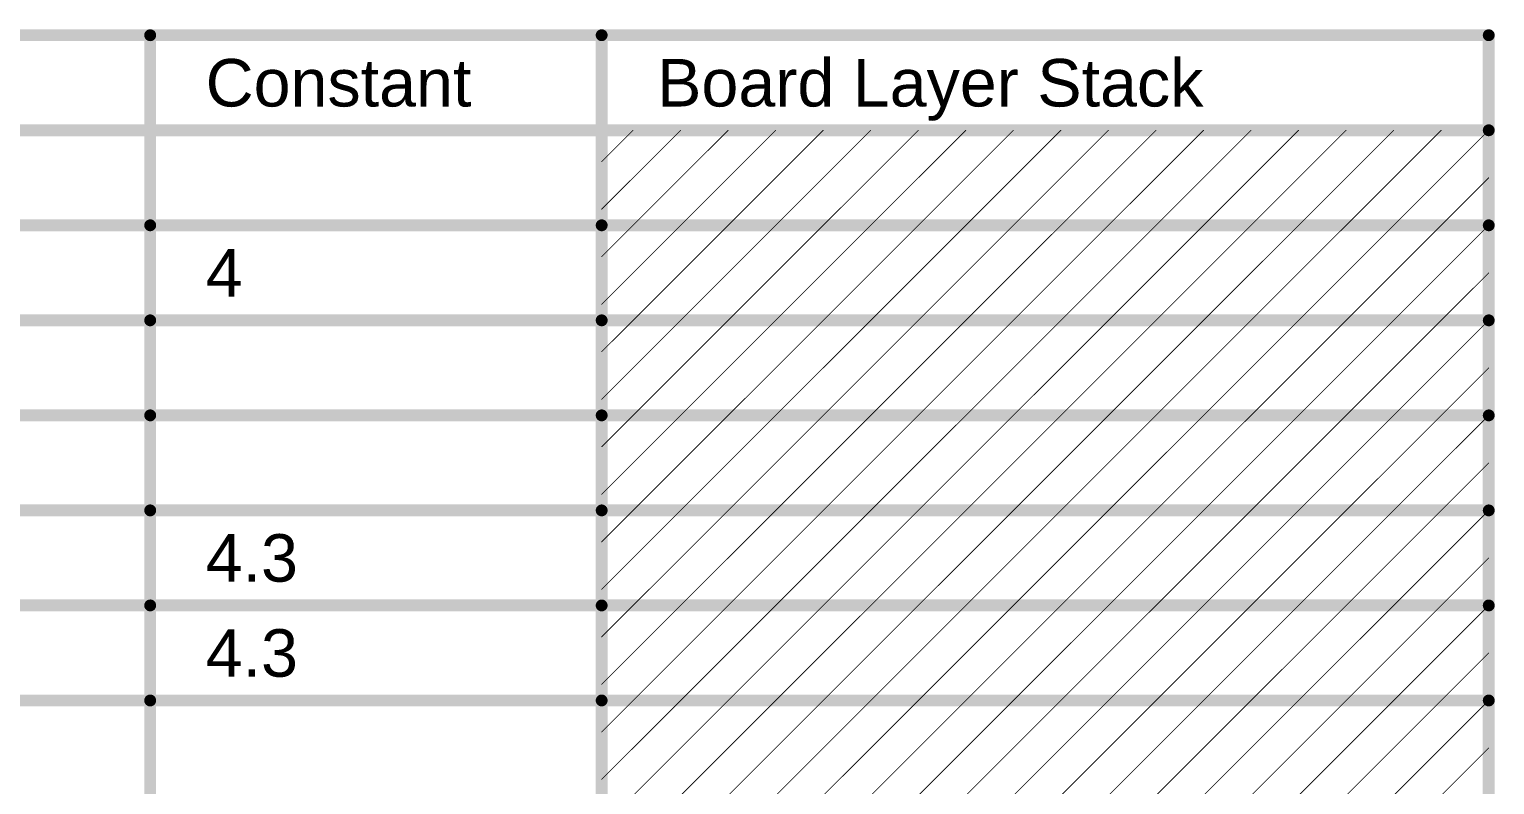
# Model space of a CAD drawing. Header units: inches. Extents: x -21 to 344, y -3 to 240.
# Drawn here: x 183.04 to 230.02, y 153.09 to 177.32 of the extents above; entities that cross this region are included whole.
import ezdxf

# ---------------------------------------------------------------- set-up
doc = ezdxf.new("R2010")
doc.units = ezdxf.units.IN
doc.layers.add('Top Layer', color=1, linetype='Continuous')
doc.styles.add('Arial', font='', dxfattribs={"height": 0.2})
doc.styles.get('Arial').set_extended_font_data('Arial')

msp = doc.modelspace()

# ---------------------------------------------------------------- linework, layer by layer
at = {"layer": 'Top Layer'}
for points in [[(110.991, 177.132, 0.381, 0.381, 0), (229.831, 177.132, 0.381, 0.381, 0)], [(186.917, 128.364, 0.381, 0.381, 0), (186.917, 177.132, 0.381, 0.381, 0)], [(201.391, 128.364, 0.381, 0.381, 0), (201.391, 177.132, 0.381, 0.381, 0)], [(229.831, 128.364, 0.381, 0.381, 0), (229.831, 177.132, 0.381, 0.381, 0)], [(110.991, 174.084, 0.381, 0.381, 0), (229.831, 174.084, 0.381, 0.381, 0)], [(201.391, 171.552, 0.0254, 0.0254, 0), (203.923, 174.084, 0.0254, 0.0254, 0)], [(201.391, 173.076, 0.0254, 0.0254, 0), (202.399, 174.084, 0.0254, 0.0254, 0)], [(202.399, 171.036, 0.0254, 0.0254, 0), (205.447, 174.084, 0.0254, 0.0254, 0)], [(203.923, 171.036, 0.0254, 0.0254, 0), (206.971, 174.084, 0.0254, 0.0254, 0)], [(205.447, 171.036, 0.0254, 0.0254, 0), (208.495, 174.084, 0.0254, 0.0254, 0)], [(206.971, 171.036, 0.0254, 0.0254, 0), (210.019, 174.084, 0.0254, 0.0254, 0)], [(208.495, 171.036, 0.0254, 0.0254, 0), (211.543, 174.084, 0.0254, 0.0254, 0)], [(210.019, 171.036, 0.0254, 0.0254, 0), (213.067, 174.084, 0.0254, 0.0254, 0)], [(211.543, 171.036, 0.0254, 0.0254, 0), (214.591, 174.084, 0.0254, 0.0254, 0)], [(213.067, 171.036, 0.0254, 0.0254, 0), (216.115, 174.084, 0.0254, 0.0254, 0)], [(214.591, 171.036, 0.0254, 0.0254, 0), (217.639, 174.084, 0.0254, 0.0254, 0)], [(216.115, 171.036, 0.0254, 0.0254, 0), (219.163, 174.084, 0.0254, 0.0254, 0)], [(217.639, 171.036, 0.0254, 0.0254, 0), (220.687, 174.084, 0.0254, 0.0254, 0)], [(219.163, 171.036, 0.0254, 0.0254, 0), (222.211, 174.084, 0.0254, 0.0254, 0)], [(220.687, 171.036, 0.0254, 0.0254, 0), (223.735, 174.084, 0.0254, 0.0254, 0)], [(222.211, 171.036, 0.0254, 0.0254, 0), (225.259, 174.084, 0.0254, 0.0254, 0)], [(223.735, 171.036, 0.0254, 0.0254, 0), (226.783, 174.084, 0.0254, 0.0254, 0)], [(225.259, 171.036, 0.0254, 0.0254, 0), (228.307, 174.084, 0.0254, 0.0254, 0)], [(226.783, 171.036, 0.0254, 0.0254, 0), (229.831, 174.084, 0.0254, 0.0254, 0)], [(228.307, 171.036, 0.0254, 0.0254, 0), (229.831, 172.56, 0.0254, 0.0254, 0)], [(170.411, 171.036, 0.381, 0.381, 0), (186.917, 171.036, 0.381, 0.381, 0)], [(186.917, 171.036, 0.381, 0.381, 0), (201.391, 171.036, 0.381, 0.381, 0)], [(201.391, 171.036, 0.381, 0.381, 0), (229.831, 171.036, 0.381, 0.381, 0)], [(201.391, 168.504, 0.0254, 0.0254, 0), (203.923, 171.036, 0.0254, 0.0254, 0)], [(201.391, 170.028, 0.0254, 0.0254, 0), (202.399, 171.036, 0.0254, 0.0254, 0)], [(202.399, 167.988, 0.0254, 0.0254, 0), (205.447, 171.036, 0.0254, 0.0254, 0)], [(203.923, 167.988, 0.0254, 0.0254, 0), (206.971, 171.036, 0.0254, 0.0254, 0)], [(205.447, 167.988, 0.0254, 0.0254, 0), (208.495, 171.036, 0.0254, 0.0254, 0)], [(206.971, 167.988, 0.0254, 0.0254, 0), (210.019, 171.036, 0.0254, 0.0254, 0)], [(208.495, 167.988, 0.0254, 0.0254, 0), (211.543, 171.036, 0.0254, 0.0254, 0)], [(210.019, 167.988, 0.0254, 0.0254, 0), (213.067, 171.036, 0.0254, 0.0254, 0)], [(211.543, 167.988, 0.0254, 0.0254, 0), (214.591, 171.036, 0.0254, 0.0254, 0)], [(213.067, 167.988, 0.0254, 0.0254, 0), (216.115, 171.036, 0.0254, 0.0254, 0)], [(214.591, 167.988, 0.0254, 0.0254, 0), (217.639, 171.036, 0.0254, 0.0254, 0)], [(216.115, 167.988, 0.0254, 0.0254, 0), (219.163, 171.036, 0.0254, 0.0254, 0)], [(217.639, 167.988, 0.0254, 0.0254, 0), (220.687, 171.036, 0.0254, 0.0254, 0)], [(219.163, 167.988, 0.0254, 0.0254, 0), (222.211, 171.036, 0.0254, 0.0254, 0)], [(220.687, 167.988, 0.0254, 0.0254, 0), (223.735, 171.036, 0.0254, 0.0254, 0)], [(222.211, 167.988, 0.0254, 0.0254, 0), (225.259, 171.036, 0.0254, 0.0254, 0)], [(223.735, 167.988, 0.0254, 0.0254, 0), (226.783, 171.036, 0.0254, 0.0254, 0)], [(225.259, 167.988, 0.0254, 0.0254, 0), (228.307, 171.036, 0.0254, 0.0254, 0)], [(226.783, 167.988, 0.0254, 0.0254, 0), (229.831, 171.036, 0.0254, 0.0254, 0)], [(228.307, 167.988, 0.0254, 0.0254, 0), (229.831, 169.512, 0.0254, 0.0254, 0)], [(170.411, 167.988, 0.381, 0.381, 0), (186.917, 167.988, 0.381, 0.381, 0)], [(186.917, 167.988, 0.381, 0.381, 0), (201.391, 167.988, 0.381, 0.381, 0)], [(201.391, 167.988, 0.381, 0.381, 0), (229.831, 167.988, 0.381, 0.381, 0)], [(201.391, 165.456, 0.0254, 0.0254, 0), (203.923, 167.988, 0.0254, 0.0254, 0)], [(201.391, 166.98, 0.0254, 0.0254, 0), (202.399, 167.988, 0.0254, 0.0254, 0)], [(202.399, 164.94, 0.0254, 0.0254, 0), (205.447, 167.988, 0.0254, 0.0254, 0)], [(203.923, 164.94, 0.0254, 0.0254, 0), (206.971, 167.988, 0.0254, 0.0254, 0)], [(205.447, 164.94, 0.0254, 0.0254, 0), (208.495, 167.988, 0.0254, 0.0254, 0)], [(206.971, 164.94, 0.0254, 0.0254, 0), (210.019, 167.988, 0.0254, 0.0254, 0)], [(208.495, 164.94, 0.0254, 0.0254, 0), (211.543, 167.988, 0.0254, 0.0254, 0)], [(210.019, 164.94, 0.0254, 0.0254, 0), (213.067, 167.988, 0.0254, 0.0254, 0)], [(211.543, 164.94, 0.0254, 0.0254, 0), (214.591, 167.988, 0.0254, 0.0254, 0)], [(213.067, 164.94, 0.0254, 0.0254, 0), (216.115, 167.988, 0.0254, 0.0254, 0)], [(214.591, 164.94, 0.0254, 0.0254, 0), (217.639, 167.988, 0.0254, 0.0254, 0)], [(216.115, 164.94, 0.0254, 0.0254, 0), (219.163, 167.988, 0.0254, 0.0254, 0)], [(217.639, 164.94, 0.0254, 0.0254, 0), (220.687, 167.988, 0.0254, 0.0254, 0)], [(219.163, 164.94, 0.0254, 0.0254, 0), (222.211, 167.988, 0.0254, 0.0254, 0)], [(220.687, 164.94, 0.0254, 0.0254, 0), (223.735, 167.988, 0.0254, 0.0254, 0)], [(222.211, 164.94, 0.0254, 0.0254, 0), (225.259, 167.988, 0.0254, 0.0254, 0)], [(223.735, 164.94, 0.0254, 0.0254, 0), (226.783, 167.988, 0.0254, 0.0254, 0)], [(225.259, 164.94, 0.0254, 0.0254, 0), (228.307, 167.988, 0.0254, 0.0254, 0)], [(226.783, 164.94, 0.0254, 0.0254, 0), (229.831, 167.988, 0.0254, 0.0254, 0)], [(228.307, 164.94, 0.0254, 0.0254, 0), (229.831, 166.464, 0.0254, 0.0254, 0)], [(170.411, 164.94, 0.381, 0.381, 0), (186.917, 164.94, 0.381, 0.381, 0)], [(186.917, 164.94, 0.381, 0.381, 0), (201.391, 164.94, 0.381, 0.381, 0)], [(201.391, 164.94, 0.381, 0.381, 0), (229.831, 164.94, 0.381, 0.381, 0)], [(201.391, 162.408, 0.0254, 0.0254, 0), (203.923, 164.94, 0.0254, 0.0254, 0)], [(201.391, 163.932, 0.0254, 0.0254, 0), (202.399, 164.94, 0.0254, 0.0254, 0)], [(202.399, 161.892, 0.0254, 0.0254, 0), (205.447, 164.94, 0.0254, 0.0254, 0)], [(203.923, 161.892, 0.0254, 0.0254, 0), (206.971, 164.94, 0.0254, 0.0254, 0)], [(205.447, 161.892, 0.0254, 0.0254, 0), (208.495, 164.94, 0.0254, 0.0254, 0)], [(206.971, 161.892, 0.0254, 0.0254, 0), (210.019, 164.94, 0.0254, 0.0254, 0)], [(208.495, 161.892, 0.0254, 0.0254, 0), (211.543, 164.94, 0.0254, 0.0254, 0)], [(210.019, 161.892, 0.0254, 0.0254, 0), (213.067, 164.94, 0.0254, 0.0254, 0)], [(211.543, 161.892, 0.0254, 0.0254, 0), (214.591, 164.94, 0.0254, 0.0254, 0)], [(213.067, 161.892, 0.0254, 0.0254, 0), (216.115, 164.94, 0.0254, 0.0254, 0)], [(214.591, 161.892, 0.0254, 0.0254, 0), (217.639, 164.94, 0.0254, 0.0254, 0)], [(216.115, 161.892, 0.0254, 0.0254, 0), (219.163, 164.94, 0.0254, 0.0254, 0)], [(217.639, 161.892, 0.0254, 0.0254, 0), (220.687, 164.94, 0.0254, 0.0254, 0)], [(219.163, 161.892, 0.0254, 0.0254, 0), (222.211, 164.94, 0.0254, 0.0254, 0)], [(220.687, 161.892, 0.0254, 0.0254, 0), (223.735, 164.94, 0.0254, 0.0254, 0)], [(222.211, 161.892, 0.0254, 0.0254, 0), (225.259, 164.94, 0.0254, 0.0254, 0)], [(223.735, 161.892, 0.0254, 0.0254, 0), (226.783, 164.94, 0.0254, 0.0254, 0)], [(225.259, 161.892, 0.0254, 0.0254, 0), (228.307, 164.94, 0.0254, 0.0254, 0)], [(226.783, 161.892, 0.0254, 0.0254, 0), (229.831, 164.94, 0.0254, 0.0254, 0)], [(228.307, 161.892, 0.0254, 0.0254, 0), (229.831, 163.416, 0.0254, 0.0254, 0)], [(170.411, 161.892, 0.381, 0.381, 0), (186.917, 161.892, 0.381, 0.381, 0)], [(186.917, 161.892, 0.381, 0.381, 0), (201.391, 161.892, 0.381, 0.381, 0)], [(201.391, 161.892, 0.381, 0.381, 0), (229.831, 161.892, 0.381, 0.381, 0)], [(201.391, 159.36, 0.0254, 0.0254, 0), (203.923, 161.892, 0.0254, 0.0254, 0)], [(201.391, 160.884, 0.0254, 0.0254, 0), (202.399, 161.892, 0.0254, 0.0254, 0)], [(202.399, 158.844, 0.0254, 0.0254, 0), (205.447, 161.892, 0.0254, 0.0254, 0)], [(203.923, 158.844, 0.0254, 0.0254, 0), (206.971, 161.892, 0.0254, 0.0254, 0)], [(205.447, 158.844, 0.0254, 0.0254, 0), (208.495, 161.892, 0.0254, 0.0254, 0)], [(206.971, 158.844, 0.0254, 0.0254, 0), (210.019, 161.892, 0.0254, 0.0254, 0)], [(208.495, 158.844, 0.0254, 0.0254, 0), (211.543, 161.892, 0.0254, 0.0254, 0)], [(210.019, 158.844, 0.0254, 0.0254, 0), (213.067, 161.892, 0.0254, 0.0254, 0)], [(211.543, 158.844, 0.0254, 0.0254, 0), (214.591, 161.892, 0.0254, 0.0254, 0)], [(213.067, 158.844, 0.0254, 0.0254, 0), (216.115, 161.892, 0.0254, 0.0254, 0)], [(214.591, 158.844, 0.0254, 0.0254, 0), (217.639, 161.892, 0.0254, 0.0254, 0)], [(216.115, 158.844, 0.0254, 0.0254, 0), (219.163, 161.892, 0.0254, 0.0254, 0)], [(217.639, 158.844, 0.0254, 0.0254, 0), (220.687, 161.892, 0.0254, 0.0254, 0)], [(219.163, 158.844, 0.0254, 0.0254, 0), (222.211, 161.892, 0.0254, 0.0254, 0)], [(220.687, 158.844, 0.0254, 0.0254, 0), (223.735, 161.892, 0.0254, 0.0254, 0)], [(222.211, 158.844, 0.0254, 0.0254, 0), (225.259, 161.892, 0.0254, 0.0254, 0)], [(223.735, 158.844, 0.0254, 0.0254, 0), (226.783, 161.892, 0.0254, 0.0254, 0)], [(225.259, 158.844, 0.0254, 0.0254, 0), (228.307, 161.892, 0.0254, 0.0254, 0)], [(226.783, 158.844, 0.0254, 0.0254, 0), (229.831, 161.892, 0.0254, 0.0254, 0)], [(228.307, 158.844, 0.0254, 0.0254, 0), (229.831, 160.368, 0.0254, 0.0254, 0)], [(170.411, 158.844, 0.381, 0.381, 0), (186.917, 158.844, 0.381, 0.381, 0)], [(186.917, 158.844, 0.381, 0.381, 0), (201.391, 158.844, 0.381, 0.381, 0)], [(201.391, 158.844, 0.381, 0.381, 0), (229.831, 158.844, 0.381, 0.381, 0)], [(201.391, 156.312, 0.0254, 0.0254, 0), (203.923, 158.844, 0.0254, 0.0254, 0)], [(201.391, 157.836, 0.0254, 0.0254, 0), (202.399, 158.844, 0.0254, 0.0254, 0)], [(202.399, 155.796, 0.0254, 0.0254, 0), (205.447, 158.844, 0.0254, 0.0254, 0)], [(203.923, 155.796, 0.0254, 0.0254, 0), (206.971, 158.844, 0.0254, 0.0254, 0)], [(205.447, 155.796, 0.0254, 0.0254, 0), (208.495, 158.844, 0.0254, 0.0254, 0)], [(206.971, 155.796, 0.0254, 0.0254, 0), (210.019, 158.844, 0.0254, 0.0254, 0)], [(208.495, 155.796, 0.0254, 0.0254, 0), (211.543, 158.844, 0.0254, 0.0254, 0)], [(210.019, 155.796, 0.0254, 0.0254, 0), (213.067, 158.844, 0.0254, 0.0254, 0)], [(211.543, 155.796, 0.0254, 0.0254, 0), (214.591, 158.844, 0.0254, 0.0254, 0)], [(213.067, 155.796, 0.0254, 0.0254, 0), (216.115, 158.844, 0.0254, 0.0254, 0)], [(214.591, 155.796, 0.0254, 0.0254, 0), (217.639, 158.844, 0.0254, 0.0254, 0)], [(216.115, 155.796, 0.0254, 0.0254, 0), (219.163, 158.844, 0.0254, 0.0254, 0)], [(217.639, 155.796, 0.0254, 0.0254, 0), (220.687, 158.844, 0.0254, 0.0254, 0)], [(219.163, 155.796, 0.0254, 0.0254, 0), (222.211, 158.844, 0.0254, 0.0254, 0)], [(220.687, 155.796, 0.0254, 0.0254, 0), (223.735, 158.844, 0.0254, 0.0254, 0)], [(222.211, 155.796, 0.0254, 0.0254, 0), (225.259, 158.844, 0.0254, 0.0254, 0)], [(223.735, 155.796, 0.0254, 0.0254, 0), (226.783, 158.844, 0.0254, 0.0254, 0)], [(225.259, 155.796, 0.0254, 0.0254, 0), (228.307, 158.844, 0.0254, 0.0254, 0)], [(226.783, 155.796, 0.0254, 0.0254, 0), (229.831, 158.844, 0.0254, 0.0254, 0)], [(228.307, 155.796, 0.0254, 0.0254, 0), (229.831, 157.32, 0.0254, 0.0254, 0)], [(170.411, 155.796, 0.381, 0.381, 0), (186.917, 155.796, 0.381, 0.381, 0)], [(186.917, 155.796, 0.381, 0.381, 0), (201.391, 155.796, 0.381, 0.381, 0)], [(201.391, 155.796, 0.381, 0.381, 0), (229.831, 155.796, 0.381, 0.381, 0)], [(201.391, 153.264, 0.0254, 0.0254, 0), (203.923, 155.796, 0.0254, 0.0254, 0)], [(201.391, 154.788, 0.0254, 0.0254, 0), (202.399, 155.796, 0.0254, 0.0254, 0)], [(202.399, 152.748, 0.0254, 0.0254, 0), (205.447, 155.796, 0.0254, 0.0254, 0)], [(203.923, 152.748, 0.0254, 0.0254, 0), (206.971, 155.796, 0.0254, 0.0254, 0)], [(205.447, 152.748, 0.0254, 0.0254, 0), (208.495, 155.796, 0.0254, 0.0254, 0)], [(206.971, 152.748, 0.0254, 0.0254, 0), (210.019, 155.796, 0.0254, 0.0254, 0)], [(208.495, 152.748, 0.0254, 0.0254, 0), (211.543, 155.796, 0.0254, 0.0254, 0)], [(210.019, 152.748, 0.0254, 0.0254, 0), (213.067, 155.796, 0.0254, 0.0254, 0)], [(211.543, 152.748, 0.0254, 0.0254, 0), (214.591, 155.796, 0.0254, 0.0254, 0)], [(213.067, 152.748, 0.0254, 0.0254, 0), (216.115, 155.796, 0.0254, 0.0254, 0)], [(214.591, 152.748, 0.0254, 0.0254, 0), (217.639, 155.796, 0.0254, 0.0254, 0)], [(216.115, 152.748, 0.0254, 0.0254, 0), (219.163, 155.796, 0.0254, 0.0254, 0)], [(217.639, 152.748, 0.0254, 0.0254, 0), (220.687, 155.796, 0.0254, 0.0254, 0)], [(219.163, 152.748, 0.0254, 0.0254, 0), (222.211, 155.796, 0.0254, 0.0254, 0)], [(220.687, 152.748, 0.0254, 0.0254, 0), (223.735, 155.796, 0.0254, 0.0254, 0)], [(222.211, 152.748, 0.0254, 0.0254, 0), (225.259, 155.796, 0.0254, 0.0254, 0)], [(223.735, 152.748, 0.0254, 0.0254, 0), (226.783, 155.796, 0.0254, 0.0254, 0)], [(225.259, 152.748, 0.0254, 0.0254, 0), (228.307, 155.796, 0.0254, 0.0254, 0)], [(226.783, 152.748, 0.0254, 0.0254, 0), (229.831, 155.796, 0.0254, 0.0254, 0)], [(228.307, 152.748, 0.0254, 0.0254, 0), (229.831, 154.272, 0.0254, 0.0254, 0)]]:
    msp.add_lwpolyline(points, format="xyseb", dxfattribs=at)
for points in [[(186.821, 177.132, 0.191, 0.191, 1), (187.012, 177.132, 0.191, 0.191, 1)], [(201.296, 177.132, 0.191, 0.191, 1), (201.486, 177.132, 0.191, 0.191, 1)], [(229.736, 177.132, 0.191, 0.191, 1), (229.926, 177.132, 0.191, 0.191, 1)], [(229.736, 177.132, 0.191, 0.191, 1), (229.926, 177.132, 0.191, 0.191, 1)], [(202.393, 174.084, 0.0127, 0.0127, 1), (202.405, 174.084, 0.0127, 0.0127, 1)], [(203.917, 174.084, 0.0127, 0.0127, 1), (203.929, 174.084, 0.0127, 0.0127, 1)], [(205.441, 174.084, 0.0127, 0.0127, 1), (205.453, 174.084, 0.0127, 0.0127, 1)], [(206.965, 174.084, 0.0127, 0.0127, 1), (206.977, 174.084, 0.0127, 0.0127, 1)], [(208.489, 174.084, 0.0127, 0.0127, 1), (208.501, 174.084, 0.0127, 0.0127, 1)], [(210.013, 174.084, 0.0127, 0.0127, 1), (210.025, 174.084, 0.0127, 0.0127, 1)], [(211.537, 174.084, 0.0127, 0.0127, 1), (211.549, 174.084, 0.0127, 0.0127, 1)], [(213.061, 174.084, 0.0127, 0.0127, 1), (213.073, 174.084, 0.0127, 0.0127, 1)], [(214.585, 174.084, 0.0127, 0.0127, 1), (214.597, 174.084, 0.0127, 0.0127, 1)], [(216.109, 174.084, 0.0127, 0.0127, 1), (216.121, 174.084, 0.0127, 0.0127, 1)], [(217.633, 174.084, 0.0127, 0.0127, 1), (217.645, 174.084, 0.0127, 0.0127, 1)], [(219.157, 174.084, 0.0127, 0.0127, 1), (219.169, 174.084, 0.0127, 0.0127, 1)], [(220.681, 174.084, 0.0127, 0.0127, 1), (220.693, 174.084, 0.0127, 0.0127, 1)], [(222.205, 174.084, 0.0127, 0.0127, 1), (222.217, 174.084, 0.0127, 0.0127, 1)], [(223.729, 174.084, 0.0127, 0.0127, 1), (223.741, 174.084, 0.0127, 0.0127, 1)], [(225.253, 174.084, 0.0127, 0.0127, 1), (225.265, 174.084, 0.0127, 0.0127, 1)], [(226.777, 174.084, 0.0127, 0.0127, 1), (226.789, 174.084, 0.0127, 0.0127, 1)], [(228.301, 174.084, 0.0127, 0.0127, 1), (228.313, 174.084, 0.0127, 0.0127, 1)], [(229.736, 174.084, 0.191, 0.191, 1), (229.926, 174.084, 0.191, 0.191, 1)], [(229.825, 174.084, 0.0127, 0.0127, 1), (229.837, 174.084, 0.0127, 0.0127, 1)], [(201.385, 173.076, 0.0127, 0.0127, 1), (201.397, 173.076, 0.0127, 0.0127, 1)], [(229.825, 172.56, 0.0127, 0.0127, 1), (229.837, 172.56, 0.0127, 0.0127, 1)], [(201.385, 171.552, 0.0127, 0.0127, 1), (201.397, 171.552, 0.0127, 0.0127, 1)], [(186.821, 171.036, 0.191, 0.191, 1), (187.012, 171.036, 0.191, 0.191, 1)], [(186.821, 171.036, 0.191, 0.191, 1), (187.012, 171.036, 0.191, 0.191, 1)], [(201.296, 171.036, 0.191, 0.191, 1), (201.486, 171.036, 0.191, 0.191, 1)], [(201.296, 171.036, 0.191, 0.191, 1), (201.486, 171.036, 0.191, 0.191, 1)], [(202.393, 171.036, 0.0127, 0.0127, 1), (202.405, 171.036, 0.0127, 0.0127, 1)], [(202.393, 171.036, 0.0127, 0.0127, 1), (202.405, 171.036, 0.0127, 0.0127, 1)], [(203.917, 171.036, 0.0127, 0.0127, 1), (203.929, 171.036, 0.0127, 0.0127, 1)], [(203.917, 171.036, 0.0127, 0.0127, 1), (203.929, 171.036, 0.0127, 0.0127, 1)], [(205.441, 171.036, 0.0127, 0.0127, 1), (205.453, 171.036, 0.0127, 0.0127, 1)], [(205.441, 171.036, 0.0127, 0.0127, 1), (205.453, 171.036, 0.0127, 0.0127, 1)], [(206.965, 171.036, 0.0127, 0.0127, 1), (206.977, 171.036, 0.0127, 0.0127, 1)], [(206.965, 171.036, 0.0127, 0.0127, 1), (206.977, 171.036, 0.0127, 0.0127, 1)], [(208.489, 171.036, 0.0127, 0.0127, 1), (208.501, 171.036, 0.0127, 0.0127, 1)], [(208.489, 171.036, 0.0127, 0.0127, 1), (208.501, 171.036, 0.0127, 0.0127, 1)], [(210.013, 171.036, 0.0127, 0.0127, 1), (210.025, 171.036, 0.0127, 0.0127, 1)], [(210.013, 171.036, 0.0127, 0.0127, 1), (210.025, 171.036, 0.0127, 0.0127, 1)], [(211.537, 171.036, 0.0127, 0.0127, 1), (211.549, 171.036, 0.0127, 0.0127, 1)], [(211.537, 171.036, 0.0127, 0.0127, 1), (211.549, 171.036, 0.0127, 0.0127, 1)], [(213.061, 171.036, 0.0127, 0.0127, 1), (213.073, 171.036, 0.0127, 0.0127, 1)], [(213.061, 171.036, 0.0127, 0.0127, 1), (213.073, 171.036, 0.0127, 0.0127, 1)], [(214.585, 171.036, 0.0127, 0.0127, 1), (214.597, 171.036, 0.0127, 0.0127, 1)], [(214.585, 171.036, 0.0127, 0.0127, 1), (214.597, 171.036, 0.0127, 0.0127, 1)], [(216.109, 171.036, 0.0127, 0.0127, 1), (216.121, 171.036, 0.0127, 0.0127, 1)], [(216.109, 171.036, 0.0127, 0.0127, 1), (216.121, 171.036, 0.0127, 0.0127, 1)], [(217.633, 171.036, 0.0127, 0.0127, 1), (217.645, 171.036, 0.0127, 0.0127, 1)], [(217.633, 171.036, 0.0127, 0.0127, 1), (217.645, 171.036, 0.0127, 0.0127, 1)], [(219.157, 171.036, 0.0127, 0.0127, 1), (219.169, 171.036, 0.0127, 0.0127, 1)], [(219.157, 171.036, 0.0127, 0.0127, 1), (219.169, 171.036, 0.0127, 0.0127, 1)], [(220.681, 171.036, 0.0127, 0.0127, 1), (220.693, 171.036, 0.0127, 0.0127, 1)], [(220.681, 171.036, 0.0127, 0.0127, 1), (220.693, 171.036, 0.0127, 0.0127, 1)], [(222.205, 171.036, 0.0127, 0.0127, 1), (222.217, 171.036, 0.0127, 0.0127, 1)], [(222.205, 171.036, 0.0127, 0.0127, 1), (222.217, 171.036, 0.0127, 0.0127, 1)], [(223.729, 171.036, 0.0127, 0.0127, 1), (223.741, 171.036, 0.0127, 0.0127, 1)], [(223.729, 171.036, 0.0127, 0.0127, 1), (223.741, 171.036, 0.0127, 0.0127, 1)], [(225.253, 171.036, 0.0127, 0.0127, 1), (225.265, 171.036, 0.0127, 0.0127, 1)], [(225.253, 171.036, 0.0127, 0.0127, 1), (225.265, 171.036, 0.0127, 0.0127, 1)], [(226.777, 171.036, 0.0127, 0.0127, 1), (226.789, 171.036, 0.0127, 0.0127, 1)], [(226.777, 171.036, 0.0127, 0.0127, 1), (226.789, 171.036, 0.0127, 0.0127, 1)], [(228.301, 171.036, 0.0127, 0.0127, 1), (228.313, 171.036, 0.0127, 0.0127, 1)], [(228.301, 171.036, 0.0127, 0.0127, 1), (228.313, 171.036, 0.0127, 0.0127, 1)], [(229.736, 171.036, 0.191, 0.191, 1), (229.926, 171.036, 0.191, 0.191, 1)], [(229.825, 171.036, 0.0127, 0.0127, 1), (229.837, 171.036, 0.0127, 0.0127, 1)], [(201.385, 170.028, 0.0127, 0.0127, 1), (201.397, 170.028, 0.0127, 0.0127, 1)], [(229.825, 169.512, 0.0127, 0.0127, 1), (229.837, 169.512, 0.0127, 0.0127, 1)], [(201.385, 168.504, 0.0127, 0.0127, 1), (201.397, 168.504, 0.0127, 0.0127, 1)], [(186.821, 167.988, 0.191, 0.191, 1), (187.012, 167.988, 0.191, 0.191, 1)], [(186.821, 167.988, 0.191, 0.191, 1), (187.012, 167.988, 0.191, 0.191, 1)], [(201.296, 167.988, 0.191, 0.191, 1), (201.486, 167.988, 0.191, 0.191, 1)], [(201.296, 167.988, 0.191, 0.191, 1), (201.486, 167.988, 0.191, 0.191, 1)], [(202.393, 167.988, 0.0127, 0.0127, 1), (202.405, 167.988, 0.0127, 0.0127, 1)], [(202.393, 167.988, 0.0127, 0.0127, 1), (202.405, 167.988, 0.0127, 0.0127, 1)], [(203.917, 167.988, 0.0127, 0.0127, 1), (203.929, 167.988, 0.0127, 0.0127, 1)], [(203.917, 167.988, 0.0127, 0.0127, 1), (203.929, 167.988, 0.0127, 0.0127, 1)], [(205.441, 167.988, 0.0127, 0.0127, 1), (205.453, 167.988, 0.0127, 0.0127, 1)], [(205.441, 167.988, 0.0127, 0.0127, 1), (205.453, 167.988, 0.0127, 0.0127, 1)], [(206.965, 167.988, 0.0127, 0.0127, 1), (206.977, 167.988, 0.0127, 0.0127, 1)], [(206.965, 167.988, 0.0127, 0.0127, 1), (206.977, 167.988, 0.0127, 0.0127, 1)], [(208.489, 167.988, 0.0127, 0.0127, 1), (208.501, 167.988, 0.0127, 0.0127, 1)], [(208.489, 167.988, 0.0127, 0.0127, 1), (208.501, 167.988, 0.0127, 0.0127, 1)], [(210.013, 167.988, 0.0127, 0.0127, 1), (210.025, 167.988, 0.0127, 0.0127, 1)], [(210.013, 167.988, 0.0127, 0.0127, 1), (210.025, 167.988, 0.0127, 0.0127, 1)], [(211.537, 167.988, 0.0127, 0.0127, 1), (211.549, 167.988, 0.0127, 0.0127, 1)], [(211.537, 167.988, 0.0127, 0.0127, 1), (211.549, 167.988, 0.0127, 0.0127, 1)], [(213.061, 167.988, 0.0127, 0.0127, 1), (213.073, 167.988, 0.0127, 0.0127, 1)], [(213.061, 167.988, 0.0127, 0.0127, 1), (213.073, 167.988, 0.0127, 0.0127, 1)], [(214.585, 167.988, 0.0127, 0.0127, 1), (214.597, 167.988, 0.0127, 0.0127, 1)], [(214.585, 167.988, 0.0127, 0.0127, 1), (214.597, 167.988, 0.0127, 0.0127, 1)], [(216.109, 167.988, 0.0127, 0.0127, 1), (216.121, 167.988, 0.0127, 0.0127, 1)], [(216.109, 167.988, 0.0127, 0.0127, 1), (216.121, 167.988, 0.0127, 0.0127, 1)], [(217.633, 167.988, 0.0127, 0.0127, 1), (217.645, 167.988, 0.0127, 0.0127, 1)], [(217.633, 167.988, 0.0127, 0.0127, 1), (217.645, 167.988, 0.0127, 0.0127, 1)], [(219.157, 167.988, 0.0127, 0.0127, 1), (219.169, 167.988, 0.0127, 0.0127, 1)], [(219.157, 167.988, 0.0127, 0.0127, 1), (219.169, 167.988, 0.0127, 0.0127, 1)], [(220.681, 167.988, 0.0127, 0.0127, 1), (220.693, 167.988, 0.0127, 0.0127, 1)], [(220.681, 167.988, 0.0127, 0.0127, 1), (220.693, 167.988, 0.0127, 0.0127, 1)], [(222.205, 167.988, 0.0127, 0.0127, 1), (222.217, 167.988, 0.0127, 0.0127, 1)], [(222.205, 167.988, 0.0127, 0.0127, 1), (222.217, 167.988, 0.0127, 0.0127, 1)], [(223.729, 167.988, 0.0127, 0.0127, 1), (223.741, 167.988, 0.0127, 0.0127, 1)], [(223.729, 167.988, 0.0127, 0.0127, 1), (223.741, 167.988, 0.0127, 0.0127, 1)], [(225.253, 167.988, 0.0127, 0.0127, 1), (225.265, 167.988, 0.0127, 0.0127, 1)], [(225.253, 167.988, 0.0127, 0.0127, 1), (225.265, 167.988, 0.0127, 0.0127, 1)], [(226.777, 167.988, 0.0127, 0.0127, 1), (226.789, 167.988, 0.0127, 0.0127, 1)], [(226.777, 167.988, 0.0127, 0.0127, 1), (226.789, 167.988, 0.0127, 0.0127, 1)], [(228.301, 167.988, 0.0127, 0.0127, 1), (228.313, 167.988, 0.0127, 0.0127, 1)], [(228.301, 167.988, 0.0127, 0.0127, 1), (228.313, 167.988, 0.0127, 0.0127, 1)], [(229.736, 167.988, 0.191, 0.191, 1), (229.926, 167.988, 0.191, 0.191, 1)], [(229.825, 167.988, 0.0127, 0.0127, 1), (229.837, 167.988, 0.0127, 0.0127, 1)], [(201.385, 166.98, 0.0127, 0.0127, 1), (201.397, 166.98, 0.0127, 0.0127, 1)], [(229.825, 166.464, 0.0127, 0.0127, 1), (229.837, 166.464, 0.0127, 0.0127, 1)], [(201.385, 165.456, 0.0127, 0.0127, 1), (201.397, 165.456, 0.0127, 0.0127, 1)], [(186.821, 164.94, 0.191, 0.191, 1), (187.012, 164.94, 0.191, 0.191, 1)], [(186.821, 164.94, 0.191, 0.191, 1), (187.012, 164.94, 0.191, 0.191, 1)], [(201.296, 164.94, 0.191, 0.191, 1), (201.486, 164.94, 0.191, 0.191, 1)], [(201.296, 164.94, 0.191, 0.191, 1), (201.486, 164.94, 0.191, 0.191, 1)], [(202.393, 164.94, 0.0127, 0.0127, 1), (202.405, 164.94, 0.0127, 0.0127, 1)], [(202.393, 164.94, 0.0127, 0.0127, 1), (202.405, 164.94, 0.0127, 0.0127, 1)], [(203.917, 164.94, 0.0127, 0.0127, 1), (203.929, 164.94, 0.0127, 0.0127, 1)], [(203.917, 164.94, 0.0127, 0.0127, 1), (203.929, 164.94, 0.0127, 0.0127, 1)], [(205.441, 164.94, 0.0127, 0.0127, 1), (205.453, 164.94, 0.0127, 0.0127, 1)], [(205.441, 164.94, 0.0127, 0.0127, 1), (205.453, 164.94, 0.0127, 0.0127, 1)], [(206.965, 164.94, 0.0127, 0.0127, 1), (206.977, 164.94, 0.0127, 0.0127, 1)], [(206.965, 164.94, 0.0127, 0.0127, 1), (206.977, 164.94, 0.0127, 0.0127, 1)], [(208.489, 164.94, 0.0127, 0.0127, 1), (208.501, 164.94, 0.0127, 0.0127, 1)], [(208.489, 164.94, 0.0127, 0.0127, 1), (208.501, 164.94, 0.0127, 0.0127, 1)], [(210.013, 164.94, 0.0127, 0.0127, 1), (210.025, 164.94, 0.0127, 0.0127, 1)], [(210.013, 164.94, 0.0127, 0.0127, 1), (210.025, 164.94, 0.0127, 0.0127, 1)], [(211.537, 164.94, 0.0127, 0.0127, 1), (211.549, 164.94, 0.0127, 0.0127, 1)], [(211.537, 164.94, 0.0127, 0.0127, 1), (211.549, 164.94, 0.0127, 0.0127, 1)], [(213.061, 164.94, 0.0127, 0.0127, 1), (213.073, 164.94, 0.0127, 0.0127, 1)], [(213.061, 164.94, 0.0127, 0.0127, 1), (213.073, 164.94, 0.0127, 0.0127, 1)], [(214.585, 164.94, 0.0127, 0.0127, 1), (214.597, 164.94, 0.0127, 0.0127, 1)], [(214.585, 164.94, 0.0127, 0.0127, 1), (214.597, 164.94, 0.0127, 0.0127, 1)], [(216.109, 164.94, 0.0127, 0.0127, 1), (216.121, 164.94, 0.0127, 0.0127, 1)], [(216.109, 164.94, 0.0127, 0.0127, 1), (216.121, 164.94, 0.0127, 0.0127, 1)], [(217.633, 164.94, 0.0127, 0.0127, 1), (217.645, 164.94, 0.0127, 0.0127, 1)], [(217.633, 164.94, 0.0127, 0.0127, 1), (217.645, 164.94, 0.0127, 0.0127, 1)], [(219.157, 164.94, 0.0127, 0.0127, 1), (219.169, 164.94, 0.0127, 0.0127, 1)], [(219.157, 164.94, 0.0127, 0.0127, 1), (219.169, 164.94, 0.0127, 0.0127, 1)], [(220.681, 164.94, 0.0127, 0.0127, 1), (220.693, 164.94, 0.0127, 0.0127, 1)], [(220.681, 164.94, 0.0127, 0.0127, 1), (220.693, 164.94, 0.0127, 0.0127, 1)], [(222.205, 164.94, 0.0127, 0.0127, 1), (222.217, 164.94, 0.0127, 0.0127, 1)], [(222.205, 164.94, 0.0127, 0.0127, 1), (222.217, 164.94, 0.0127, 0.0127, 1)], [(223.729, 164.94, 0.0127, 0.0127, 1), (223.741, 164.94, 0.0127, 0.0127, 1)], [(223.729, 164.94, 0.0127, 0.0127, 1), (223.741, 164.94, 0.0127, 0.0127, 1)], [(225.253, 164.94, 0.0127, 0.0127, 1), (225.265, 164.94, 0.0127, 0.0127, 1)], [(225.253, 164.94, 0.0127, 0.0127, 1), (225.265, 164.94, 0.0127, 0.0127, 1)], [(226.777, 164.94, 0.0127, 0.0127, 1), (226.789, 164.94, 0.0127, 0.0127, 1)], [(226.777, 164.94, 0.0127, 0.0127, 1), (226.789, 164.94, 0.0127, 0.0127, 1)], [(228.301, 164.94, 0.0127, 0.0127, 1), (228.313, 164.94, 0.0127, 0.0127, 1)], [(228.301, 164.94, 0.0127, 0.0127, 1), (228.313, 164.94, 0.0127, 0.0127, 1)], [(229.736, 164.94, 0.191, 0.191, 1), (229.926, 164.94, 0.191, 0.191, 1)], [(229.825, 164.94, 0.0127, 0.0127, 1), (229.837, 164.94, 0.0127, 0.0127, 1)], [(201.385, 163.932, 0.0127, 0.0127, 1), (201.397, 163.932, 0.0127, 0.0127, 1)], [(229.825, 163.416, 0.0127, 0.0127, 1), (229.837, 163.416, 0.0127, 0.0127, 1)], [(201.385, 162.408, 0.0127, 0.0127, 1), (201.397, 162.408, 0.0127, 0.0127, 1)], [(186.821, 161.892, 0.191, 0.191, 1), (187.012, 161.892, 0.191, 0.191, 1)], [(186.821, 161.892, 0.191, 0.191, 1), (187.012, 161.892, 0.191, 0.191, 1)], [(201.296, 161.892, 0.191, 0.191, 1), (201.486, 161.892, 0.191, 0.191, 1)], [(201.296, 161.892, 0.191, 0.191, 1), (201.486, 161.892, 0.191, 0.191, 1)], [(202.393, 161.892, 0.0127, 0.0127, 1), (202.405, 161.892, 0.0127, 0.0127, 1)], [(202.393, 161.892, 0.0127, 0.0127, 1), (202.405, 161.892, 0.0127, 0.0127, 1)], [(203.917, 161.892, 0.0127, 0.0127, 1), (203.929, 161.892, 0.0127, 0.0127, 1)], [(203.917, 161.892, 0.0127, 0.0127, 1), (203.929, 161.892, 0.0127, 0.0127, 1)], [(205.441, 161.892, 0.0127, 0.0127, 1), (205.453, 161.892, 0.0127, 0.0127, 1)], [(205.441, 161.892, 0.0127, 0.0127, 1), (205.453, 161.892, 0.0127, 0.0127, 1)], [(206.965, 161.892, 0.0127, 0.0127, 1), (206.977, 161.892, 0.0127, 0.0127, 1)], [(206.965, 161.892, 0.0127, 0.0127, 1), (206.977, 161.892, 0.0127, 0.0127, 1)], [(208.489, 161.892, 0.0127, 0.0127, 1), (208.501, 161.892, 0.0127, 0.0127, 1)], [(208.489, 161.892, 0.0127, 0.0127, 1), (208.501, 161.892, 0.0127, 0.0127, 1)], [(210.013, 161.892, 0.0127, 0.0127, 1), (210.025, 161.892, 0.0127, 0.0127, 1)], [(210.013, 161.892, 0.0127, 0.0127, 1), (210.025, 161.892, 0.0127, 0.0127, 1)], [(211.537, 161.892, 0.0127, 0.0127, 1), (211.549, 161.892, 0.0127, 0.0127, 1)], [(211.537, 161.892, 0.0127, 0.0127, 1), (211.549, 161.892, 0.0127, 0.0127, 1)], [(213.061, 161.892, 0.0127, 0.0127, 1), (213.073, 161.892, 0.0127, 0.0127, 1)], [(213.061, 161.892, 0.0127, 0.0127, 1), (213.073, 161.892, 0.0127, 0.0127, 1)], [(214.585, 161.892, 0.0127, 0.0127, 1), (214.597, 161.892, 0.0127, 0.0127, 1)], [(214.585, 161.892, 0.0127, 0.0127, 1), (214.597, 161.892, 0.0127, 0.0127, 1)], [(216.109, 161.892, 0.0127, 0.0127, 1), (216.121, 161.892, 0.0127, 0.0127, 1)], [(216.109, 161.892, 0.0127, 0.0127, 1), (216.121, 161.892, 0.0127, 0.0127, 1)], [(217.633, 161.892, 0.0127, 0.0127, 1), (217.645, 161.892, 0.0127, 0.0127, 1)], [(217.633, 161.892, 0.0127, 0.0127, 1), (217.645, 161.892, 0.0127, 0.0127, 1)], [(219.157, 161.892, 0.0127, 0.0127, 1), (219.169, 161.892, 0.0127, 0.0127, 1)], [(219.157, 161.892, 0.0127, 0.0127, 1), (219.169, 161.892, 0.0127, 0.0127, 1)], [(220.681, 161.892, 0.0127, 0.0127, 1), (220.693, 161.892, 0.0127, 0.0127, 1)], [(220.681, 161.892, 0.0127, 0.0127, 1), (220.693, 161.892, 0.0127, 0.0127, 1)], [(222.205, 161.892, 0.0127, 0.0127, 1), (222.217, 161.892, 0.0127, 0.0127, 1)], [(222.205, 161.892, 0.0127, 0.0127, 1), (222.217, 161.892, 0.0127, 0.0127, 1)], [(223.729, 161.892, 0.0127, 0.0127, 1), (223.741, 161.892, 0.0127, 0.0127, 1)], [(223.729, 161.892, 0.0127, 0.0127, 1), (223.741, 161.892, 0.0127, 0.0127, 1)], [(225.253, 161.892, 0.0127, 0.0127, 1), (225.265, 161.892, 0.0127, 0.0127, 1)], [(225.253, 161.892, 0.0127, 0.0127, 1), (225.265, 161.892, 0.0127, 0.0127, 1)], [(226.777, 161.892, 0.0127, 0.0127, 1), (226.789, 161.892, 0.0127, 0.0127, 1)], [(226.777, 161.892, 0.0127, 0.0127, 1), (226.789, 161.892, 0.0127, 0.0127, 1)], [(228.301, 161.892, 0.0127, 0.0127, 1), (228.313, 161.892, 0.0127, 0.0127, 1)], [(228.301, 161.892, 0.0127, 0.0127, 1), (228.313, 161.892, 0.0127, 0.0127, 1)], [(229.736, 161.892, 0.191, 0.191, 1), (229.926, 161.892, 0.191, 0.191, 1)], [(229.825, 161.892, 0.0127, 0.0127, 1), (229.837, 161.892, 0.0127, 0.0127, 1)], [(201.385, 160.884, 0.0127, 0.0127, 1), (201.397, 160.884, 0.0127, 0.0127, 1)], [(229.825, 160.368, 0.0127, 0.0127, 1), (229.837, 160.368, 0.0127, 0.0127, 1)], [(201.385, 159.36, 0.0127, 0.0127, 1), (201.397, 159.36, 0.0127, 0.0127, 1)], [(186.821, 158.844, 0.191, 0.191, 1), (187.012, 158.844, 0.191, 0.191, 1)], [(186.821, 158.844, 0.191, 0.191, 1), (187.012, 158.844, 0.191, 0.191, 1)], [(201.296, 158.844, 0.191, 0.191, 1), (201.486, 158.844, 0.191, 0.191, 1)], [(201.296, 158.844, 0.191, 0.191, 1), (201.486, 158.844, 0.191, 0.191, 1)], [(202.393, 158.844, 0.0127, 0.0127, 1), (202.405, 158.844, 0.0127, 0.0127, 1)], [(202.393, 158.844, 0.0127, 0.0127, 1), (202.405, 158.844, 0.0127, 0.0127, 1)], [(203.917, 158.844, 0.0127, 0.0127, 1), (203.929, 158.844, 0.0127, 0.0127, 1)], [(203.917, 158.844, 0.0127, 0.0127, 1), (203.929, 158.844, 0.0127, 0.0127, 1)], [(205.441, 158.844, 0.0127, 0.0127, 1), (205.453, 158.844, 0.0127, 0.0127, 1)], [(205.441, 158.844, 0.0127, 0.0127, 1), (205.453, 158.844, 0.0127, 0.0127, 1)], [(206.965, 158.844, 0.0127, 0.0127, 1), (206.977, 158.844, 0.0127, 0.0127, 1)], [(206.965, 158.844, 0.0127, 0.0127, 1), (206.977, 158.844, 0.0127, 0.0127, 1)], [(208.489, 158.844, 0.0127, 0.0127, 1), (208.501, 158.844, 0.0127, 0.0127, 1)], [(208.489, 158.844, 0.0127, 0.0127, 1), (208.501, 158.844, 0.0127, 0.0127, 1)], [(210.013, 158.844, 0.0127, 0.0127, 1), (210.025, 158.844, 0.0127, 0.0127, 1)], [(210.013, 158.844, 0.0127, 0.0127, 1), (210.025, 158.844, 0.0127, 0.0127, 1)], [(211.537, 158.844, 0.0127, 0.0127, 1), (211.549, 158.844, 0.0127, 0.0127, 1)], [(211.537, 158.844, 0.0127, 0.0127, 1), (211.549, 158.844, 0.0127, 0.0127, 1)], [(213.061, 158.844, 0.0127, 0.0127, 1), (213.073, 158.844, 0.0127, 0.0127, 1)], [(213.061, 158.844, 0.0127, 0.0127, 1), (213.073, 158.844, 0.0127, 0.0127, 1)], [(214.585, 158.844, 0.0127, 0.0127, 1), (214.597, 158.844, 0.0127, 0.0127, 1)], [(214.585, 158.844, 0.0127, 0.0127, 1), (214.597, 158.844, 0.0127, 0.0127, 1)], [(216.109, 158.844, 0.0127, 0.0127, 1), (216.121, 158.844, 0.0127, 0.0127, 1)], [(216.109, 158.844, 0.0127, 0.0127, 1), (216.121, 158.844, 0.0127, 0.0127, 1)], [(217.633, 158.844, 0.0127, 0.0127, 1), (217.645, 158.844, 0.0127, 0.0127, 1)], [(217.633, 158.844, 0.0127, 0.0127, 1), (217.645, 158.844, 0.0127, 0.0127, 1)], [(219.157, 158.844, 0.0127, 0.0127, 1), (219.169, 158.844, 0.0127, 0.0127, 1)], [(219.157, 158.844, 0.0127, 0.0127, 1), (219.169, 158.844, 0.0127, 0.0127, 1)], [(220.681, 158.844, 0.0127, 0.0127, 1), (220.693, 158.844, 0.0127, 0.0127, 1)], [(220.681, 158.844, 0.0127, 0.0127, 1), (220.693, 158.844, 0.0127, 0.0127, 1)], [(222.205, 158.844, 0.0127, 0.0127, 1), (222.217, 158.844, 0.0127, 0.0127, 1)], [(222.205, 158.844, 0.0127, 0.0127, 1), (222.217, 158.844, 0.0127, 0.0127, 1)], [(223.729, 158.844, 0.0127, 0.0127, 1), (223.741, 158.844, 0.0127, 0.0127, 1)], [(223.729, 158.844, 0.0127, 0.0127, 1), (223.741, 158.844, 0.0127, 0.0127, 1)], [(225.253, 158.844, 0.0127, 0.0127, 1), (225.265, 158.844, 0.0127, 0.0127, 1)], [(225.253, 158.844, 0.0127, 0.0127, 1), (225.265, 158.844, 0.0127, 0.0127, 1)], [(226.777, 158.844, 0.0127, 0.0127, 1), (226.789, 158.844, 0.0127, 0.0127, 1)], [(226.777, 158.844, 0.0127, 0.0127, 1), (226.789, 158.844, 0.0127, 0.0127, 1)], [(228.301, 158.844, 0.0127, 0.0127, 1), (228.313, 158.844, 0.0127, 0.0127, 1)], [(228.301, 158.844, 0.0127, 0.0127, 1), (228.313, 158.844, 0.0127, 0.0127, 1)], [(229.736, 158.844, 0.191, 0.191, 1), (229.926, 158.844, 0.191, 0.191, 1)], [(229.825, 158.844, 0.0127, 0.0127, 1), (229.837, 158.844, 0.0127, 0.0127, 1)], [(201.385, 157.836, 0.0127, 0.0127, 1), (201.397, 157.836, 0.0127, 0.0127, 1)], [(229.825, 157.32, 0.0127, 0.0127, 1), (229.837, 157.32, 0.0127, 0.0127, 1)], [(186.821, 155.796, 0.191, 0.191, 1), (187.012, 155.796, 0.191, 0.191, 1)], [(186.821, 155.796, 0.191, 0.191, 1), (187.012, 155.796, 0.191, 0.191, 1)], [(201.296, 155.796, 0.191, 0.191, 1), (201.486, 155.796, 0.191, 0.191, 1)], [(201.296, 155.796, 0.191, 0.191, 1), (201.486, 155.796, 0.191, 0.191, 1)], [(201.385, 156.312, 0.0127, 0.0127, 1), (201.397, 156.312, 0.0127, 0.0127, 1)], [(229.736, 155.796, 0.191, 0.191, 1), (229.926, 155.796, 0.191, 0.191, 1)], [(202.393, 155.796, 0.0127, 0.0127, 1), (202.405, 155.796, 0.0127, 0.0127, 1)], [(202.393, 155.796, 0.0127, 0.0127, 1), (202.405, 155.796, 0.0127, 0.0127, 1)], [(203.917, 155.796, 0.0127, 0.0127, 1), (203.929, 155.796, 0.0127, 0.0127, 1)], [(203.917, 155.796, 0.0127, 0.0127, 1), (203.929, 155.796, 0.0127, 0.0127, 1)], [(205.441, 155.796, 0.0127, 0.0127, 1), (205.453, 155.796, 0.0127, 0.0127, 1)], [(205.441, 155.796, 0.0127, 0.0127, 1), (205.453, 155.796, 0.0127, 0.0127, 1)], [(206.965, 155.796, 0.0127, 0.0127, 1), (206.977, 155.796, 0.0127, 0.0127, 1)], [(206.965, 155.796, 0.0127, 0.0127, 1), (206.977, 155.796, 0.0127, 0.0127, 1)], [(208.489, 155.796, 0.0127, 0.0127, 1), (208.501, 155.796, 0.0127, 0.0127, 1)], [(208.489, 155.796, 0.0127, 0.0127, 1), (208.501, 155.796, 0.0127, 0.0127, 1)], [(210.013, 155.796, 0.0127, 0.0127, 1), (210.025, 155.796, 0.0127, 0.0127, 1)], [(210.013, 155.796, 0.0127, 0.0127, 1), (210.025, 155.796, 0.0127, 0.0127, 1)], [(211.537, 155.796, 0.0127, 0.0127, 1), (211.549, 155.796, 0.0127, 0.0127, 1)], [(211.537, 155.796, 0.0127, 0.0127, 1), (211.549, 155.796, 0.0127, 0.0127, 1)], [(213.061, 155.796, 0.0127, 0.0127, 1), (213.073, 155.796, 0.0127, 0.0127, 1)], [(213.061, 155.796, 0.0127, 0.0127, 1), (213.073, 155.796, 0.0127, 0.0127, 1)], [(214.585, 155.796, 0.0127, 0.0127, 1), (214.597, 155.796, 0.0127, 0.0127, 1)], [(214.585, 155.796, 0.0127, 0.0127, 1), (214.597, 155.796, 0.0127, 0.0127, 1)], [(216.109, 155.796, 0.0127, 0.0127, 1), (216.121, 155.796, 0.0127, 0.0127, 1)], [(216.109, 155.796, 0.0127, 0.0127, 1), (216.121, 155.796, 0.0127, 0.0127, 1)], [(217.633, 155.796, 0.0127, 0.0127, 1), (217.645, 155.796, 0.0127, 0.0127, 1)], [(217.633, 155.796, 0.0127, 0.0127, 1), (217.645, 155.796, 0.0127, 0.0127, 1)], [(219.157, 155.796, 0.0127, 0.0127, 1), (219.169, 155.796, 0.0127, 0.0127, 1)], [(219.157, 155.796, 0.0127, 0.0127, 1), (219.169, 155.796, 0.0127, 0.0127, 1)], [(220.681, 155.796, 0.0127, 0.0127, 1), (220.693, 155.796, 0.0127, 0.0127, 1)], [(220.681, 155.796, 0.0127, 0.0127, 1), (220.693, 155.796, 0.0127, 0.0127, 1)], [(222.205, 155.796, 0.0127, 0.0127, 1), (222.217, 155.796, 0.0127, 0.0127, 1)], [(222.205, 155.796, 0.0127, 0.0127, 1), (222.217, 155.796, 0.0127, 0.0127, 1)], [(223.729, 155.796, 0.0127, 0.0127, 1), (223.741, 155.796, 0.0127, 0.0127, 1)], [(223.729, 155.796, 0.0127, 0.0127, 1), (223.741, 155.796, 0.0127, 0.0127, 1)], [(225.253, 155.796, 0.0127, 0.0127, 1), (225.265, 155.796, 0.0127, 0.0127, 1)], [(225.253, 155.796, 0.0127, 0.0127, 1), (225.265, 155.796, 0.0127, 0.0127, 1)], [(226.777, 155.796, 0.0127, 0.0127, 1), (226.789, 155.796, 0.0127, 0.0127, 1)], [(226.777, 155.796, 0.0127, 0.0127, 1), (226.789, 155.796, 0.0127, 0.0127, 1)], [(228.301, 155.796, 0.0127, 0.0127, 1), (228.313, 155.796, 0.0127, 0.0127, 1)], [(228.301, 155.796, 0.0127, 0.0127, 1), (228.313, 155.796, 0.0127, 0.0127, 1)], [(229.825, 155.796, 0.0127, 0.0127, 1), (229.837, 155.796, 0.0127, 0.0127, 1)], [(201.385, 154.788, 0.0127, 0.0127, 1), (201.397, 154.788, 0.0127, 0.0127, 1)], [(229.825, 154.272, 0.0127, 0.0127, 1), (229.837, 154.272, 0.0127, 0.0127, 1)], [(201.385, 153.264, 0.0127, 0.0127, 1), (201.397, 153.264, 0.0127, 0.0127, 1)]]:
    msp.add_lwpolyline(points, format="xyseb", close=True, dxfattribs=at)

# ---------------------------------------------------------------- texts
at = {"layer": 'Top Layer', "style": 'Arial'}
for s, p in [('Constant', (188.695, 174.846)), ('Board Layer Stack', (203.169, 174.846)), ('4', (188.695, 168.75)), ('4.3', (188.695, 159.606)), ('4.3', (188.695, 156.558))]:
    msp.add_text(s, height=1.524, dxfattribs=at).set_placement(p)

doc.saveas('drawing.dxf')
